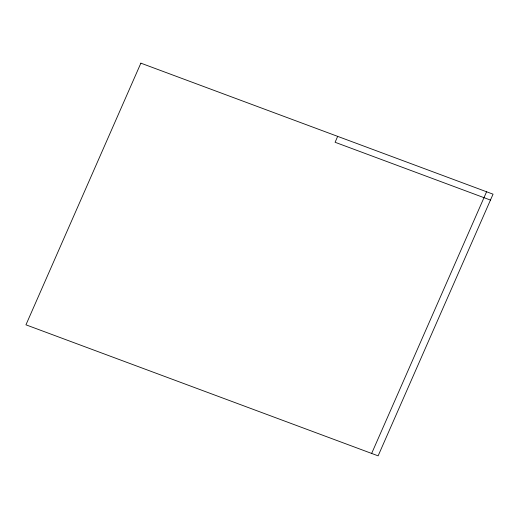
<?xml version="1.0" encoding="UTF-8"?>
<svg xmlns="http://www.w3.org/2000/svg" width="519" height="519" viewBox="0 0 519 519"><rect width="100%" height="100%" fill="white"/><g stroke="black" fill="none" stroke-linecap="round" stroke-linejoin="round"><path stroke-width="0.78" d="M337.674 136.374L335.086 142.271L490.461 200.075M371.656 453.431L486.575 191.771M140.87 63.156L25.95 324.823L378.13 455.844L493.05 194.177L140.87 63.156"/></g></svg>
